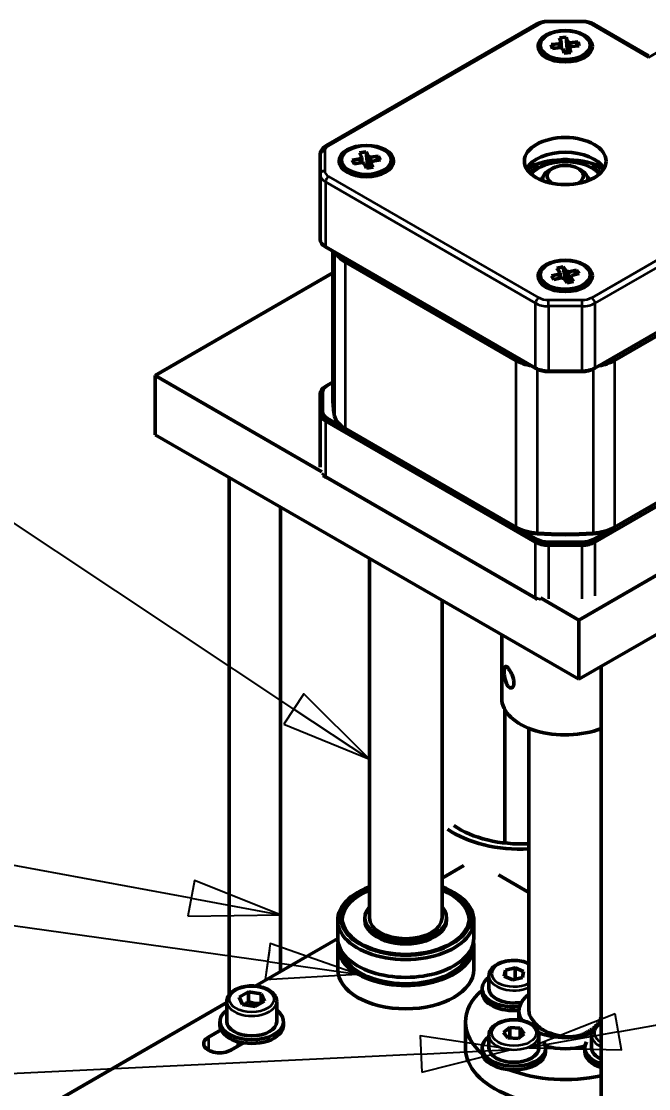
# Model space of a CAD drawing. Header units: millimetres. Extents: x -945 to 1680, y -1981 to 1188.
# Drawn here: x 1051 to 1120.2, y 926.2 to 1043.8 of the extents above; entities that cross this region are included whole.
import ezdxf

# ---------------------------------------------------------------- set-up
doc = ezdxf.new("R2010")
doc.units = ezdxf.units.MM
doc.header["$LTSCALE"] = 4
for name, color, linetype, lineweight in [('Symbol (ISO)', 7, 'Continuous', 25), ('Visible (ISO)', 7, 'Continuous', 50), ('Visible Narrow (ISO)', 7, 'Continuous', 35)]:
    doc.layers.add(name, color=color, linetype=linetype, lineweight=lineweight)
doc.styles.add('Note Text (ISO)', font='tahoma.ttf')

# ---------------------------------------------------------------- blocks, each defined once
blk = doc.blocks.new('Balloon18')
at = {"layer": 'Symbol (ISO)'}
for p, q in [((243.835, 246.418), (243.668, 246.418)), ((267.438, 236.795), (248.993, 240.213)), ((267.529, 237.286), (267.347, 236.303)), ((269.896, 236.339), (267.529, 237.286)), ((267.438, 236.795), (269.896, 236.339)), ((267.347, 236.303), (269.896, 236.339)), ((243.835, 235.918), (243.668, 235.918))]:
    blk.add_line(p, q, dxfattribs=at)
at = {"layer": 'Symbol (ISO)', "flags": 128}
blk.add_lwpolyline([(267.347, 236.303), (269.896, 236.339), (267.529, 237.286), (267.347, 236.303)], dxfattribs=at)
at = {"layer": 'Symbol (ISO)'}
for centre, start, end in [((243.668, 241.168), 90, 270), ((243.835, 241.168), 270, 90)]:
    blk.add_arc(centre, 5.25, start, end, dxfattribs=at)
blk.add_solid([(267.347, 236.303), (269.896, 236.339), (267.529, 237.286), (267.347, 236.303)], dxfattribs=at)
at = {"layer": 'Symbol (ISO)', "insert": (243.751, 241.208), "char_height": 3.5, "attachment_point": 5, "style": 'Note Text (ISO)'}
blk.add_mtext('008', dxfattribs=at)
blk = doc.blocks.new('Balloon19')
at = {"layer": 'Symbol (ISO)'}
for p, q in [((269.547, 235.054), (248.038, 238.053)), ((272.023, 234.709), (269.646, 235.539)), ((269.592, 235.378), (269.478, 234.559)), ((269.547, 235.054), (272.023, 234.709)), ((269.478, 234.559), (272.023, 234.709))]:
    blk.add_line(p, q, dxfattribs=at)
at = {"layer": 'Symbol (ISO)', "flags": 128}
blk.add_lwpolyline([(269.478, 234.559), (272.023, 234.709), (269.616, 235.549), (269.478, 234.559)], dxfattribs=at)
at = {"layer": 'Symbol (ISO)'}
blk.add_solid([(269.478, 234.559), (272.023, 234.709), (269.616, 235.549), (269.478, 234.559)], dxfattribs=at)
blk = doc.blocks.new('Balloon20')
at = {"layer": 'Symbol (ISO)'}
for p, q in [((270.266, 242.009), (255.173, 252.027)), ((270.542, 242.426), (269.989, 241.592)), ((272.349, 240.626), (270.542, 242.426)), ((270.266, 242.009), (272.349, 240.626)), ((269.989, 241.592), (272.349, 240.626))]:
    blk.add_line(p, q, dxfattribs=at)
at = {"layer": 'Symbol (ISO)', "flags": 128}
blk.add_lwpolyline([(269.989, 241.592), (272.349, 240.626), (270.542, 242.426), (269.989, 241.592)], dxfattribs=at)
at = {"layer": 'Symbol (ISO)'}
blk.add_solid([(269.989, 241.592), (272.349, 240.626), (270.542, 242.426), (269.989, 241.592)], dxfattribs=at)
blk = doc.blocks.new('Balloon55')
at = {"layer": 'Symbol (ISO)'}
for p, q in [((279.205, 233.117), (322.405, 240.84)), ((279.117, 233.609), (276.744, 232.677)), ((279.293, 232.624), (279.117, 233.609)), ((279.205, 233.117), (276.744, 232.677)), ((276.744, 232.677), (279.293, 232.624))]:
    blk.add_line(p, q, dxfattribs=at)
at = {"layer": 'Symbol (ISO)', "flags": 128}
blk.add_lwpolyline([(279.117, 233.609), (276.744, 232.677), (279.293, 232.624), (279.117, 233.609)], dxfattribs=at)
at = {"layer": 'Symbol (ISO)'}
blk.add_solid([(279.117, 233.609), (276.744, 232.677), (279.293, 232.624), (279.117, 233.609)], dxfattribs=at)
blk = doc.blocks.new('Balloon56')
at = {"layer": 'Symbol (ISO)'}
for p, q in [((276.265, 232.626), (273.744, 233.004)), ((273.744, 233.004), (273.793, 232.005)), ((273.768, 232.505), (276.265, 232.626)), ((273.793, 232.005), (276.265, 232.626)), ((273.768, 232.505), (219.868, 229.896))]:
    blk.add_line(p, q, dxfattribs=at)
at = {"layer": 'Symbol (ISO)', "flags": 128}
blk.add_lwpolyline([(273.793, 232.005), (276.265, 232.626), (273.744, 233.004), (273.793, 232.005)], dxfattribs=at)
at = {"layer": 'Symbol (ISO)'}
blk.add_solid([(273.793, 232.005), (276.265, 232.626), (273.744, 233.004), (273.793, 232.005)], dxfattribs=at)

msp = doc.modelspace()

# ---------------------------------------------------------------- linework, layer by layer
at = {"layer": 'Visible (ISO)'}
for p, q in [((1107.805, 1043.503), (1084.652, 1030.135)), ((1112.833, 1043.823), (1109.116, 1043.823)), ((1120.167, 1040.025), (1114.143, 1043.503)), ((1108.224, 1040.877), (1108.224, 1041.203)), ((1109.433, 1041.269), (1110.33, 1041.357)), ((1109.433, 1041.269), (1109.694, 1040.861)), ((1109.557, 1040.848), (1109.433, 1041.269)), ((1110.358, 1042.021), (1111.087, 1042.093)), ((1110.51, 1041.503), (1110.358, 1042.021)), ((1111.087, 1042.093), (1111.24, 1041.575)), ((1111.087, 1042.093), (1111.22, 1040.349)), ((1111.494, 1041.471), (1112.391, 1041.559)), ((1112.515, 1041.138), (1111.618, 1041.05)), ((1112.391, 1041.559), (1112.13, 1041.1)), ((1112.391, 1041.559), (1112.515, 1041.138)), ((1113.724, 1040.877), (1113.724, 1041.203)), ((1110.454, 1040.936), (1109.557, 1040.848)), ((1110.861, 1040.314), (1110.708, 1040.832)), ((1111.59, 1040.385), (1110.861, 1040.314)), ((1111.438, 1040.903), (1111.59, 1040.385)), ((1120.167, 1039.856), (1120.167, 1040.025)), ((1088.308, 1029.329), (1089.023, 1029.44)), ((1088.544, 1028.822), (1088.308, 1029.329)), ((1089.023, 1029.44), (1089.258, 1028.932)), ((1089.023, 1029.44), (1089.231, 1027.678)), ((1083.963, 1026.944), (1083.963, 1029.09)), ((1086.304, 1028.221), (1086.304, 1028.548)), ((1087.509, 1028.53), (1088.388, 1028.666)), ((1087.509, 1028.53), (1087.77, 1028.128)), ((1087.701, 1028.117), (1087.509, 1028.53)), ((1088.58, 1028.253), (1087.701, 1028.117)), ((1089.085, 1027.656), (1088.849, 1028.163)), ((1089.528, 1028.842), (1090.407, 1028.978)), ((1089.564, 1028.274), (1089.8, 1027.766)), ((1090.598, 1028.566), (1089.72, 1028.43)), ((1090.407, 1028.978), (1090.146, 1028.496)), ((1090.407, 1028.978), (1090.598, 1028.566)), ((1091.804, 1028.221), (1091.804, 1028.548)), ((1083.963, 1019.8), (1083.963, 1026.944)), ((1089.8, 1027.766), (1089.085, 1027.656)), ((1109.56, 1027.609), (1109.206, 1027.405)), ((1112.388, 1027.609), (1112.742, 1027.405)), ((1108.474, 1026.265), (1108.474, 1026.384)), ((1113.474, 1026.265), (1113.474, 1026.384)), ((1107.701, 1005.616), (1084.548, 1018.983)), ((1137.4, 1018.983), (1114.247, 1005.616)), ((1085.374, 1018.506), (1085.374, 1002.093)), ((1086.703, 1017.331), (1105.547, 1006.451)), ((1110.062, 1016.612), (1110.747, 1016.774)), ((1110.408, 1016.126), (1110.062, 1016.612)), ((1110.747, 1016.774), (1111.092, 1016.288)), ((1110.747, 1016.774), (1111.008, 1015.282)), ((1111.38, 1016.219), (1112.221, 1016.419)), ((1112.221, 1016.419), (1111.96, 1015.895)), ((1112.221, 1016.419), (1112.502, 1016.023)), ((1116.401, 1006.451), (1135.246, 1017.331)), ((1085.374, 1016.095), (1065.796, 1004.791)), ((1108.224, 1015.565), (1108.224, 1015.892)), ((1109.446, 1015.761), (1110.288, 1015.96)), ((1109.727, 1015.365), (1109.446, 1015.761)), ((1110.569, 1015.565), (1109.727, 1015.365)), ((1111.202, 1015.01), (1110.856, 1015.496)), ((1111.886, 1015.172), (1111.202, 1015.01)), ((1111.541, 1015.658), (1111.886, 1015.172)), ((1112.502, 1016.023), (1111.661, 1015.824)), ((1113.724, 1015.565), (1113.724, 1015.892)), ((1065.796, 998.259), (1065.796, 1004.791)), ((1065.796, 1004.791), (1084.166, 994.186)), ((1107.878, 1005.514), (1107.701, 1005.616)), ((1112.833, 1005.278), (1109.116, 1005.278)), ((1109.116, 1005.218), (1112.833, 1005.218)), ((1114.07, 1005.514), (1114.247, 1005.616)), ((1084.548, 1003.575), (1084.725, 1003.677)), ((1084.725, 1003.677), (1085.374, 1004.051)), ((1083.963, 1002.758), (1083.963, 1000.612)), ((1084.213, 1000.816), (1084.213, 1002.962)), ((1083.963, 994.692), (1083.963, 1000.612)), ((1084.548, 999.795), (1107.701, 986.428)), ((1086.703, 998.96), (1084.725, 1000.102)), ((1112.465, 977.847), (1151.002, 1000.096)), ((1114.247, 986.428), (1137.4, 999.795)), ((1105.547, 988.08), (1086.703, 998.96)), ((1135.246, 998.96), (1116.401, 988.08)), ((1065.796, 998.259), (1112.465, 971.315)), ((1073.928, 993.564), (1073.928, 936.546)), ((1107.763, 980.208), (1084.611, 993.575)), ((1112.465, 971.315), (1151.002, 993.564)), ((1079.585, 990.298), (1079.585, 939.109)), ((1105.547, 988.08), (1105.724, 987.978)), ((1116.401, 988.08), (1116.224, 987.978)), ((1107.878, 986.734), (1105.724, 987.978)), ((1116.224, 987.978), (1114.07, 986.734)), ((1112.833, 986.438), (1109.116, 986.438)), ((1109.116, 986.09), (1112.833, 986.09)), ((1089.395, 945.041), (1089.395, 984.634)), ((1097.395, 945.041), (1097.395, 980.015)), ((1108.238, 980.287), (1112.465, 977.847)), ((1112.465, 971.315), (1112.465, 977.847)), ((1103.974, 976.217), (1103.974, 969.229)), ((1114.94, 972.744), (1114.94, 852.719)), ((1104.333, 953.27), (1104.333, 967.951)), ((1106.974, 934.778), (1106.974, 965.913)), ((1099.813, 950.788), (1097.395, 949.392)), ((1106.974, 947.816), (1103.619, 949.753)), ((1088.339, 947.96), (1088.092, 947.817)), ((1098.451, 947.96), (1098.698, 947.817)), ((1085.895, 944.756), (1085.895, 942.796)), ((1088.895, 945.041), (1088.895, 944.756)), ((1097.895, 945.041), (1097.895, 944.756)), ((1100.895, 944.756), (1100.895, 942.796)), ((1085.896, 942.753), (1076.819, 937.512)), ((1085.895, 941.898), (1085.895, 939.326)), ((1100.895, 941.898), (1100.895, 939.326)), ((1102.567, 938.616), (1102.567, 937.228)), ((1104.261, 938.591), (1104.385, 939.254)), ((1104.385, 939.254), (1105.441, 939.523)), ((1104.385, 938.539), (1104.385, 939.254)), ((1105.441, 939.523), (1106.373, 939.13)), ((1105.441, 938.299), (1105.441, 939.523)), ((1106.373, 939.13), (1106.25, 938.467)), ((1105.193, 938.198), (1104.261, 938.591)), ((1106.25, 938.467), (1105.193, 938.198)), ((1075.031, 936.278), (1076.054, 936.865)), ((1075.401, 935.472), (1075.031, 936.278)), ((1076.054, 936.865), (1077.448, 936.648)), ((1076.054, 936.865), (1076.054, 935.804)), ((1077.448, 936.648), (1077.818, 935.842)), ((1077.448, 935.63), (1077.448, 936.648)), ((1101.817, 936.819), (1101.817, 937.228)), ((1073.675, 935.697), (1054.858, 924.833)), ((1073.675, 935.815), (1073.675, 933.61)), ((1076.795, 935.254), (1075.401, 935.472)), ((1077.818, 935.842), (1076.795, 935.254)), ((1079.175, 935.815), (1079.175, 933.61)), ((1105.874, 933.764), (1105.874, 934.778)), ((1072.925, 933.61), (1072.925, 933.202)), ((1079.925, 933.61), (1079.925, 933.202)), ((1099.974, 930.696), (1099.974, 933.553)), ((1104.169, 932.4), (1104.851, 932.938)), ((1104.851, 932.938), (1105.999, 932.867)), ((1104.851, 931.777), (1104.851, 932.938)), ((1105.999, 932.867), (1106.465, 932.257)), ((1105.999, 932.867), (1105.999, 931.888)), ((1071.652, 931.875), (1073.044, 932.679)), ((1102.567, 932.084), (1102.567, 930.696)), ((1104.636, 931.79), (1104.169, 932.4)), ((1105.784, 931.719), (1104.636, 931.79)), ((1106.465, 932.257), (1105.784, 931.719)), ((1108.067, 932.084), (1108.067, 930.696)), ((1113.881, 932.084), (1113.881, 930.696)), ((1075.519, 931.25), (1074.126, 930.446)), ((1074.925, 931.376), (1074.925, 930.907)), ((1101.817, 930.287), (1101.817, 930.696)), ((1108.817, 930.287), (1108.817, 930.696)), ((1113.131, 930.287), (1113.131, 930.696))]:
    msp.add_line(p, q, dxfattribs=at)
for centre, radius, start, end in [((1110.974, 1026.966), 1.65, 61.22275, 118.77725), ((1107.262, 1026.078), 1.65, 91.69605, 109.25208), ((1107.262, 1026.078), 1.815, 63.04102, 65.48335), ((1114.686, 1026.078), 1.815, 114.51665, 116.95898), ((1114.686, 1026.078), 1.65, 70.74792, 88.30395)]:
    msp.add_arc(centre, radius, start, end, dxfattribs=at)
for centre, major_axis in [((1110.974, 1041.081), (3, 0)), ((1110.974, 1041.203), (2.75, 0)), ((1110.974, 1028.425), (4.5, 0)), ((1089.054, 1028.425), (3, 0)), ((1089.054, 1028.548), (2.75, 0)), ((1110.974, 1015.77), (3, 0)), ((1110.974, 1015.892), (2.75, 0))]:
    msp.add_ellipse(centre, major_axis=major_axis, ratio=0.5773503, dxfattribs=at)
for centre, major_axis, start_param, end_param in [((1110.974, 1041.203), (-0.697, 0), 5.4409074, 5.8917012), ((1110.974, 1041.203), (-0.697, 0), 3.8701111, 4.3209049), ((1110.974, 1041.203), (0.697, 0), 5.4409074, 5.8917012), ((1110.974, 1040.877), (-2.75, 0), 0, 0.740918), ((1110.974, 1041.203), (0.697, 0), 3.8701111, 4.3209049), ((1110.974, 1040.877), (2.75, 0), 5.5422673, 6.2831853), ((1110.974, 1026.792), (4.5, 0), 0.3196873, 2.8219054), ((1089.054, 1028.221), (-2.75, 0), 0, 0.740918), ((1089.054, 1028.548), (-0.697, 0), 5.5342551, 5.985049), ((1089.054, 1028.548), (0.697, 0), 3.9634587, 4.4142527), ((1089.054, 1028.548), (-0.697, 0), 3.9634587, 4.4142527), ((1089.054, 1028.548), (0.697, 0), 5.5342551, 5.985049), ((1089.054, 1028.221), (2.75, 0), 5.5422673, 6.2831853), ((1110.974, 1024.911), (6.35, 0), 1.631087, 2.3008982), ((1110.974, 1025.976), (4.15, 0), 0.4391685, 2.7024242), ((1110.974, 1024.911), (6.35, 0), 0.8406944, 1.5105056), ((1110.974, 1026.384), (-2.5, 0), 5.4977871, 6.3681403), ((1110.974, 1026.792), (2, 0), 5.4660275, 10.2419358), ((1110.974, 1026.384), (2.5, 0), 6.1982303, 7.0685835), ((1085.963, 1019.8), (-2, 0), 0, 0.7853982), ((1089.531, 1018.964), (-4, 0), 0.2800377, 0.7853982), ((1110.974, 1015.892), (-0.697, 0), 4.0911376, 4.5419314), ((1110.974, 1015.565), (-2.75, 0), 0, 0.740918), ((1110.974, 1015.892), (-0.697, 0), 5.6619339, 6.1127278), ((1110.974, 1015.892), (0.697, 0), 4.0911376, 4.5419314), ((1110.974, 1015.892), (0.697, 0), 5.6619339, 6.1127278), ((1110.974, 1015.565), (2.75, 0), 5.5422673, 6.2831853), ((1108.376, 1008.084), (4, 0), 3.9269908, 4.4323513), ((1113.573, 1008.084), (4, 0), 4.9924266, 5.4977871), ((1109.116, 1006.432), (-2, 0), 0.7853982, 1.5707963), ((1109.116, 1006.228), (1.75, 0), 3.9269908, 4.7123889), ((1112.833, 1006.432), (-2, 0), 1.5707964, 2.3561945), ((1112.833, 1006.228), (1.75, 0), 4.712389, 5.4977871), ((1085.963, 1002.758), (-2, 0), 5.4977871, 6.2831853), ((1085.963, 1002.962), (-1.75, 0), 5.4977871, 6.2831853), ((1110.974, 1002.093), (-25.6, 0), 0, 0.1205931), ((1085.963, 1000.612), (-2, 0), 0, 0.7853982), ((1085.963, 1000.816), (-1.75, 0), 0, 0.7853982), ((1089.531, 1000.593), (-4, 0), 0.1205931, 0.7853982), ((1108.376, 989.713), (-4, 0), 0.7853982, 1.4502033), ((1113.573, 989.713), (-4, 0), 1.6913894, 2.3561945), ((1108.376, 989.509), (3.75, 0), 3.9269908, 4.5917959), ((1110.974, 1002.093), (-25.6, 0), 1.4502033, 1.6913894), ((1110.974, 1001.889), (25.35, 0), 4.5917959, 4.832982), ((1113.573, 989.509), (3.75, 0), 4.832982, 5.4977871), ((1109.116, 987.245), (2, 0), 3.9269908, 4.7123889), ((1109.116, 987.449), (-1.75, 0), 0.7853982, 1.5707963), ((1112.833, 987.449), (-1.75, 0), 1.5707964, 2.3561945), ((1112.833, 987.245), (2, 0), 4.712389, 5.4977871), ((1110.974, 969.229), (-7, 0), 0, 2.1731177), ((1106.101, 958.659), (-9.5, 0), 0.6799396, 1.6628142), ((1106.101, 958.659), (10.5, 0), 3.8316082, 4.7956219), ((1093.395, 945.041), (7.15, 0), 2.164507, 7.2602709), ((1093.395, 945.041), (7, 0), 2.1790419, 7.2457361), ((1093.395, 944.756), (-7, 0), 5.3206346, 6.2478226), ((1093.395, 944.756), (7, 0), 0.0353627, 0.9625507), ((1093.395, 944.756), (-7.5, 0), 5.4977871, 10.2101761), ((1093.395, 945.041), (-4.5, 0), 5.8073031, 9.9006602), ((1093.395, 944.756), (-4.5, 0), 0, 3.1415927), ((1093.395, 945.041), (4, 0), 3.1415927, 6.2831853), ((1093.395, 941.898), (7.5, 0), 3.0376968, 6.3870811), ((1093.395, 942.796), (-7.5, 0), 0, 3.1415927), ((1093.395, 941.898), (-7.15, 0), 0.1220121, 3.0195806), ((1093.395, 939.326), (7.5, 0), 3.1415927, 6.2831853), ((1105.317, 937.228), (-3.5, 0), 5.616239, 8.0319662), ((1110.974, 933.553), (-11, 0), 5.695888, 6.87611), ((1105.317, 936.819), (-3.5, 0), 0, 1.7307591), ((1105.317, 937.228), (-2.75, 0), 0, 1.8736823), ((1110.974, 934.778), (-5.1, 0), 5.6139781, 6.6563185), ((1076.425, 933.61), (-3.5, 0), 5.616239, 10.0917243), ((1110.974, 934.778), (-4, 0), 0, 0.5282705), ((1076.425, 933.202), (-3.5, 0), 0, 3.1415927), ((1076.425, 933.61), (2.75, 0), 3.1415927, 6.2831853), ((1072.889, 931.161), (-1.75, 0), 5.4977871, 8.6393798), ((1105.317, 930.696), (3.5, 0), 2.4746463, 6.6110456), ((1110.974, 934.778), (5.1, 0), 4.0967944, 5.3279836), ((1110.974, 934.778), (-5, 0), 1.6808164, 2.2067503), ((1110.974, 930.696), (-11, 0), 0, 1.939639), ((1105.317, 930.696), (2.75, 0), 3.1415927, 6.2831853), ((1110.974, 933.553), (5.1, 0), 4.2722343, 5.1525437), ((1116.631, 930.696), (-3.5, 0), 5.955325, 7.3497552), ((1116.631, 930.696), (-2.75, 0), 0, 0.9085459), ((1105.317, 930.287), (3.5, 0), 3.1415927, 6.2831853), ((1116.631, 930.287), (-3.5, 0), 0, 1.0665699), ((1110.974, 933.553), (11, 0), 4.1194643, 5.0812317)]:
    msp.add_ellipse(centre, major_axis=major_axis, ratio=0.5773503, start_param=start_param, end_param=end_param, dxfattribs=at)
for points, knots in [([(1109.116, 1043.823), (1109.022, 1043.823), (1108.928, 1043.819), (1108.743, 1043.802), (1108.65, 1043.789), (1108.469, 1043.755), (1108.38, 1043.734), (1108.207, 1043.683), (1108.122, 1043.653), (1107.959, 1043.585), (1107.88, 1043.546), (1107.805, 1043.503)], [2.35619453, 2.35619453, 2.35619453, 2.35619453, 2.51327415, 2.51327415, 2.67035378, 2.67035378, 2.8274334, 2.8274334, 2.98451303, 2.98451303, 3.14159265, 3.14159265, 3.14159265, 3.14159265]), ([(1114.143, 1043.503), (1114.068, 1043.546), (1113.989, 1043.585), (1113.826, 1043.653), (1113.742, 1043.683), (1113.568, 1043.734), (1113.479, 1043.755), (1113.298, 1043.789), (1113.206, 1043.802), (1113.02, 1043.819), (1112.926, 1043.823), (1112.833, 1043.823)], [1.57079633, 1.57079633, 1.57079633, 1.57079633, 1.72787595, 1.72787595, 1.88495558, 1.88495558, 2.0420352, 2.0420352, 2.19911483, 2.19911483, 2.35619445, 2.35619445, 2.35619445, 2.35619445]), ([(1084.652, 1030.135), (1084.577, 1030.092), (1084.505, 1030.044), (1084.371, 1029.937), (1084.308, 1029.879), (1084.194, 1029.75), (1084.143, 1029.679), (1084.057, 1029.527), (1084.023, 1029.444), (1083.975, 1029.271), (1083.963, 1029.181), (1083.963, 1029.09)], [3.14159265, 3.14159265, 3.14159265, 3.14159265, 3.29867228, 3.29867228, 3.4557519, 3.4557519, 3.61283153, 3.61283153, 3.76991116, 3.76991116, 3.92699078, 3.92699078, 3.92699078, 3.92699078]), ([(1111.97, 1028.301), (1111.946, 1028.317), (1111.921, 1028.332), (1111.766, 1028.42), (1111.612, 1028.484), (1111.293, 1028.569), (1111.127, 1028.589), (1110.821, 1028.589), (1110.655, 1028.569), (1110.336, 1028.484), (1110.183, 1028.42), (1110.027, 1028.332), (1110.003, 1028.317), (1109.978, 1028.301)], [-0.37206611, -0.37206611, -0.37206611, -0.37206611, -0.36360797, -0.36360797, -0.31768367, -0.31768367, -0.27175936, -0.27175936, -0.22583505, -0.22583505, -0.17991075, -0.17991075, -0.17145261, -0.17145261, -0.17145261, -0.17145261]), ([(1108.014, 1027.728), (1107.937, 1027.763), (1107.853, 1027.789), (1107.666, 1027.818), (1107.543, 1027.816), (1107.298, 1027.766), (1107.176, 1027.717), (1106.978, 1027.604), (1106.887, 1027.536), (1106.8, 1027.455)], [-0.39673114, -0.39673114, -0.39673114, -0.39673114, -0.36360797, -0.36360797, -0.31768367, -0.31768367, -0.27175936, -0.27175936, -0.23404297, -0.23404297, -0.23404297, -0.23404297]), ([(1107.874, 1027.568), (1107.845, 1027.566), (1107.817, 1027.562), (1107.673, 1027.534), (1107.558, 1027.489), (1107.355, 1027.372), (1107.249, 1027.289), (1107.13, 1027.166), (1107.108, 1027.141), (1107.087, 1027.116)], [-0.3235898, -0.3235898, -0.3235898, -0.3235898, -0.31291614, -0.31291614, -0.26973318, -0.26973318, -0.22655022, -0.22655022, -0.21643402, -0.21643402, -0.21643402, -0.21643402]), ([(1107.156, 1027.05), (1107.164, 1027.059), (1107.172, 1027.068), (1107.268, 1027.166), (1107.364, 1027.241), (1107.456, 1027.294)], [1.179585403, 1.179585403, 1.179585403, 1.179585403, 1.183208709, 1.183208709, 1.222353958, 1.222353958, 1.222353958, 1.222353958]), ([(1115.149, 1027.455), (1115.062, 1027.536), (1114.97, 1027.604), (1114.773, 1027.717), (1114.65, 1027.766), (1114.405, 1027.816), (1114.282, 1027.818), (1114.095, 1027.789), (1114.011, 1027.763), (1113.934, 1027.728)], [-0.30947575, -0.30947575, -0.30947575, -0.30947575, -0.27175936, -0.27175936, -0.22583505, -0.22583505, -0.17991075, -0.17991075, -0.14678759, -0.14678759, -0.14678759, -0.14678759]), ([(1114.075, 1027.568), (1114.103, 1027.566), (1114.131, 1027.562), (1114.275, 1027.534), (1114.39, 1027.489), (1114.594, 1027.372), (1114.699, 1027.289), (1114.818, 1027.166), (1114.84, 1027.141), (1114.861, 1027.116)], [0.21587656, 0.21587656, 0.21587656, 0.21587656, 0.22655022, 0.22655022, 0.26973318, 0.26973318, 0.31291614, 0.31291614, 0.32303234, 0.32303234, 0.32303234, 0.32303234]), ([(1114.367, 1027.355), (1114.41, 1027.338), (1114.452, 1027.317), (1114.584, 1027.241), (1114.68, 1027.166), (1114.776, 1027.068), (1114.785, 1027.059), (1114.793, 1027.05)], [0.227541072, 0.227541072, 0.227541072, 0.227541072, 0.244470792, 0.244470792, 0.28361604, 0.28361604, 0.287239347, 0.287239347, 0.287239347, 0.287239347]), ([(1084.611, 993.575), (1084.536, 993.618), (1084.466, 993.666), (1084.373, 993.739), (1084.347, 993.762), (1084.321, 993.785)], [1.57079633, 1.57079633, 1.57079633, 1.57079633, 1.72787596, 1.72787596, 1.79424096, 1.79424096, 1.79424096, 1.79424096]), ([(1104.242, 972.205), (1104.242, 972.331), (1104.25, 972.448), (1104.287, 972.625), (1104.315, 972.685), (1104.386, 972.743), (1104.434, 972.745), (1104.548, 972.685), (1104.615, 972.624), (1104.751, 972.463), (1104.828, 972.354), (1104.979, 972.099), (1105.053, 971.954), (1105.173, 971.67), (1105.228, 971.512), (1105.301, 971.205), (1105.32, 971.055), (1105.32, 970.803), (1105.301, 970.683), (1105.228, 970.495), (1105.173, 970.428), (1105.053, 970.356), (1104.979, 970.347), (1104.828, 970.397), (1104.751, 970.455), (1104.615, 970.616), (1104.548, 970.728), (1104.434, 970.993), (1104.386, 971.145), (1104.315, 971.443), (1104.287, 971.609), (1104.25, 971.927), (1104.242, 972.079), (1104.242, 972.205)], [0, 0, 0, 0, 0.04641804, 0.04641804, 0.09283609, 0.09283609, 0.13925259, 0.13925259, 0.1856691, 0.1856691, 0.23208561, 0.23208561, 0.27850212, 0.27850212, 0.32492016, 0.32492016, 0.37133821, 0.37133821, 0.41775625, 0.41775625, 0.46417429, 0.46417429, 0.5105908, 0.5105908, 0.55700731, 0.55700731, 0.60342382, 0.60342382, 0.64984033, 0.64984033, 0.69625837, 0.69625837, 0.74267641, 0.74267641, 0.74267641, 0.74267641]), ([(1102.567, 938.616), (1102.567, 938.787), (1102.608, 938.958), (1102.763, 939.287), (1102.883, 939.443), (1103.199, 939.737), (1103.404, 939.871), (1103.872, 940.093), (1104.138, 940.18), (1104.697, 940.297), (1104.991, 940.328), (1105.577, 940.332), (1105.87, 940.306), (1106.43, 940.198), (1106.697, 940.116), (1106.95, 940.003), (1106.962, 939.998), (1106.974, 939.992)], [4.081229, 4.081229, 4.081229, 4.081229, 4.3470234, 4.3470234, 4.6366479, 4.6366479, 4.9647428, 4.9647428, 5.3034537, 5.3034537, 5.6395869, 5.6395869, 5.9741463, 5.9741463, 6.3100617, 6.3100617, 6.3270285, 6.3270285, 6.3270285, 6.3270285]), ([(1073.675, 935.815), (1073.675, 935.986), (1073.715, 936.157), (1073.87, 936.486), (1073.99, 936.642), (1074.307, 936.937), (1074.511, 937.07), (1074.98, 937.292), (1075.245, 937.379), (1075.805, 937.496), (1076.098, 937.527), (1076.684, 937.531), (1076.977, 937.505), (1077.538, 937.397), (1077.805, 937.315), (1078.288, 937.1), (1078.504, 936.966), (1078.855, 936.652), (1078.992, 936.474), (1079.14, 936.13), (1079.175, 935.973), (1079.175, 935.815)], [0.2592993, 0.2592993, 0.2592993, 0.2592993, 0.5250936, 0.5250936, 0.8147181, 0.8147181, 1.1428131, 1.1428131, 1.4815239, 1.4815239, 1.8176571, 1.8176571, 2.1522165, 2.1522165, 2.488132, 2.488132, 2.8267842, 2.8267842, 3.1563839, 3.1563839, 3.4008919, 3.4008919, 3.4008919, 3.4008919]), ([(1102.567, 932.084), (1102.567, 932.255), (1102.608, 932.426), (1102.763, 932.755), (1102.883, 932.911), (1103.199, 933.206), (1103.404, 933.339), (1103.872, 933.561), (1104.138, 933.648), (1104.697, 933.765), (1104.991, 933.796), (1105.577, 933.8), (1105.87, 933.774), (1106.43, 933.666), (1106.697, 933.584), (1107.18, 933.369), (1107.397, 933.234), (1107.747, 932.921), (1107.884, 932.743), (1108.033, 932.398), (1108.067, 932.241), (1108.067, 932.084)], [5.6520254, 5.6520254, 5.6520254, 5.6520254, 5.9178197, 5.9178197, 6.2074443, 6.2074443, 6.5355392, 6.5355392, 6.87425, 6.87425, 7.2103832, 7.2103832, 7.5449426, 7.5449426, 7.8808581, 7.8808581, 8.2195103, 8.2195103, 8.54911, 8.54911, 8.793618, 8.793618, 8.793618, 8.793618]), ([(1111.523, 931.909), (1111.073, 931.924), (1110.629, 931.976), (1109.799, 932.148), (1109.416, 932.264), (1108.874, 932.488), (1108.696, 932.574), (1108.295, 932.805), (1108.09, 932.955), (1107.753, 933.273), (1107.619, 933.44), (1107.519, 933.614)], [-0.53104911, -0.53104911, -0.53104911, -0.53104911, -0.39497558, -0.39497558, -0.26516254, -0.26516254, -0.19416249, -0.19416249, -0.0952063, -0.0952063, -0.000001, -0.000001, -0.000001, -0.000001]), ([(1113.881, 932.084), (1113.881, 932.255), (1113.921, 932.426), (1114.077, 932.755), (1114.197, 932.911), (1114.511, 933.204), (1114.713, 933.336), (1114.94, 933.444)], [0.93963639, 0.93963639, 0.93963639, 0.93963639, 1.20543076, 1.20543076, 1.49505527, 1.49505527, 1.81929632, 1.81929632, 1.81929632, 1.81929632])]:
    msp.add_open_spline(points, degree=3, knots=knots, dxfattribs=at)
for points, weights in [([(1110.374, 1040.928), (1110.353, 1041.134), (1110.33, 1041.357)], [1.0180864059, 1.01616385447, 1.01316227986]), ([(1110.51, 1041.503), (1110.516, 1041.185), (1110.52, 1040.898)], [1.01316227985, 1.01717677052, 1.0192611008]), ([(1111.26, 1040.353), (1111.251, 1040.896), (1111.24, 1041.575)], [1.02150369832, 1.02177384625, 1.01316227986]), ([(1111.494, 1041.471), (1111.433, 1040.859), (1111.381, 1040.365)], [1.01316227984, 1.02128630007, 1.02150581878]), ([(1111.438, 1040.903), (1111.433, 1040.622), (1111.428, 1040.37)], [1.01316227985, 1.01714110056, 1.01922390861]), ([(1088.432, 1028.23), (1088.41, 1028.439), (1088.388, 1028.666)], [1.01816867192, 1.01622846329, 1.01316227807]), ([(1088.544, 1028.822), (1088.551, 1028.522), (1088.558, 1028.25)], [1.01316227808, 1.0169476708, 1.01901691656]), ([(1089.29, 1027.688), (1089.276, 1028.239), (1089.258, 1028.932)], [1.02148759783, 1.02196247852, 1.01316227808]), ([(1089.528, 1028.842), (1089.468, 1028.213), (1089.415, 1027.707)], [1.01316227807, 1.02147454518, 1.02151174432]), ([(1089.564, 1028.274), (1089.556, 1027.986), (1089.549, 1027.728)], [1.01316227808, 1.01723373086, 1.01931985964]), ([(1111.137, 1015.101), (1111.116, 1015.63), (1111.092, 1016.288)], [1.02151184999, 1.02153520926, 1.01316227979]), ([(1110.331, 1015.509), (1110.31, 1015.725), (1110.288, 1015.96)], [1.01834532599, 1.01636994426, 1.01316227978]), ([(1110.408, 1016.126), (1110.419, 1015.814), (1110.43, 1015.532)], [1.01316227981, 1.01711337529, 1.01919478962]), ([(1111.38, 1016.219), (1111.319, 1015.554), (1111.267, 1015.025)], [1.01316227981, 1.02188900632, 1.02149488457]), ([(1111.541, 1015.658), (1111.528, 1015.355), (1111.517, 1015.084)], [1.01316227981, 1.01743771206, 1.01952390843]), ([(1105.441, 938.299), (1105.354, 938.254), (1105.274, 938.218)], [1, 1.0225198781, 1.03848328374]), ([(1105.48, 938.271), (1105.461, 938.285), (1105.441, 938.299)], [1.01103118651, 1.00572765476, 1]), ([(1076.054, 935.804), (1075.803, 935.576), (1075.585, 935.443)], [1, 1.07056002861, 1.07675418378]), ([(1077.361, 935.58), (1076.717, 935.538), (1076.054, 935.804)], [1.01618538261, 1.14613340987, 1])]:
    msp.add_rational_spline(points, weights, degree=2, dxfattribs=at)
for points in [[(1107.456, 1027.294), (1107.496, 1027.317), (1107.538, 1027.338), (1107.582, 1027.355)], [(1107.919, 980.127), (1107.865, 980.152), (1107.813, 980.179), (1107.763, 980.208)]]:
    msp.add_open_spline(points, degree=3, dxfattribs=at)
msp.add_rational_spline([(1114.94, 934.172), (1114.933, 934.138), (1114.925, 934.105), (1114.722, 933.282), (1113.803, 932.67), (1113.115, 932.212), (1112.188, 931.978)], [0.99600392881, 0.997912970045, 1, 0.951056516295, 1, 0.96292461404, 0.982019493865], degree=2, knots=[0.099526204, 0.099526204, 0.099526204, 0.1, 0.1, 0.111111111, 0.111111111, 0.119527936, 0.119527936, 0.119527936], dxfattribs=at)
at = {"layer": 'Visible Narrow (ISO)'}
for p, q in [((1108.055, 1043.478), (1084.902, 1030.111)), ((1109.116, 1043.732), (1109.116, 1043.823)), ((1112.833, 1043.732), (1109.116, 1043.732)), ((1112.833, 1043.732), (1112.833, 1043.823)), ((1120.167, 1039.856), (1113.893, 1043.478)), ((1122.995, 1041.489), (1120.167, 1039.856)), ((1084.463, 1029.498), (1084.463, 1027.352)), ((1107.701, 1012.76), (1084.548, 1026.127)), ((1084.548, 1026.127), (1084.548, 1018.983)), ((1084.902, 1026.74), (1108.055, 1013.372)), ((1113.893, 1013.372), (1137.046, 1026.74)), ((1137.4, 1026.127), (1114.247, 1012.76)), ((1085.56, 1018.399), (1085.56, 1000.315)), ((1086.879, 1017.637), (1086.703, 1017.331)), ((1086.703, 1017.331), (1086.703, 998.96)), ((1107.701, 1005.616), (1107.701, 1012.76)), ((1109.116, 1013.119), (1112.833, 1013.119)), ((1109.116, 1012.422), (1109.116, 1013.119)), ((1112.833, 1012.422), (1112.833, 1013.119)), ((1114.247, 1012.76), (1114.247, 1005.616)), ((1112.833, 1012.422), (1109.116, 1012.422)), ((1109.116, 1012.422), (1109.116, 1005.278)), ((1112.833, 1005.278), (1112.833, 1012.422)), ((1105.724, 1006.757), (1105.547, 1006.451)), ((1105.547, 1006.451), (1105.547, 988.08)), ((1116.224, 1006.757), (1116.401, 1006.451)), ((1116.401, 1006.451), (1116.401, 988.08)), ((1107.894, 1005.504), (1107.894, 987.42)), ((1109.116, 1005.218), (1109.116, 1005.278)), ((1112.833, 1005.218), (1112.833, 1005.278)), ((1114.054, 1005.504), (1114.054, 987.42)), ((1084.213, 1002.962), (1083.963, 1002.758)), ((1084.213, 1000.816), (1083.963, 1000.612)), ((1084.725, 1000.102), (1084.548, 999.795)), ((1084.548, 999.795), (1084.548, 993.713)), ((1084.548, 993.713), (1107.701, 980.345)), ((1107.894, 987.42), (1107.925, 987.36)), ((1114.054, 987.42), (1114.024, 987.36)), ((1107.878, 986.734), (1107.701, 986.428)), ((1107.701, 980.345), (1107.701, 986.428)), ((1109.116, 986.438), (1109.116, 986.09)), ((1109.116, 986.09), (1109.116, 980.17)), ((1112.833, 986.438), (1112.833, 986.09)), ((1112.833, 980.17), (1112.833, 986.09)), ((1114.07, 986.734), (1114.247, 986.428)), ((1114.247, 986.428), (1114.247, 980.508)), ((1071.652, 931.875), (1071.652, 930.446))]:
    msp.add_line(p, q, dxfattribs=at)
for centre, major_axis, ratio, start_param, end_param in [((1108.055, 1043.07), (-0.25, 0.433), 0.5773503, 5.4977871, 6.2831853), ((1109.116, 1042.866), (-1.5, 0), 0.5773503, 4.712389, 5.4977871), ((1112.833, 1042.866), (-1.5, 0), 0.5773503, 3.9269908, 4.7123889), ((1113.893, 1043.07), (0.25, 0.433), 0.5773503, 0, 0.7853982), ((1084.463, 1029.09), (-0.5, 0), 0.8164966, 4.712389, 6.2831853), ((1085.963, 1029.498), (-1.5, 0), 0.5773503, 5.4977871, 6.2831853), ((1084.902, 1029.702), (-0.25, 0.433), 0.5773503, 5.4977871, 6.2831853), ((1084.463, 1026.944), (-0.5, 0), 0.8164966, 4.712389, 6.2831853), ((1085.963, 1026.944), (-2, 0), 0.5773503, 0, 0.7853982), ((1085.963, 1027.352), (-1.5, 0), 0.5773503, 0, 0.7853982), ((1110.974, 1025.976), (-2.8, 0), 0.5773503, 5.7271715, 6.0456773), ((1110.974, 1025.976), (2.8, 0), 0.5773503, 0.237508, 0.5560139), ((1084.902, 1026.332), (-0.25, -0.433), 0.5773503, 3.9269908, 5.4977871), ((1108.055, 1012.964), (-0.25, -0.433), 0.5773503, 3.9269908, 5.4977871), ((1109.116, 1013.577), (-2, 0), 0.5773503, 0.7853982, 1.5707963), ((1109.116, 1013.985), (1.5, 0), 0.5773503, 3.9269908, 4.7123889), ((1112.833, 1013.985), (1.5, 0), 0.5773503, 4.712389, 5.4977871), ((1112.833, 1013.577), (-2, 0), 0.5773503, 1.5707964, 2.3561945), ((1113.893, 1012.964), (0.25, -0.433), 0.5773503, 0.7853982, 2.3561945), ((1085.963, 994.529), (2, 0), 0.5773503, 3.5958941, 3.9269908), ((1084.761, 993.835), (-0.15, -0.26), 0.5773503, 5.4977871, 6.2831853), ((1109.116, 981.162), (2, 0), 0.5773503, 3.9269908, 4.2580876), ((1107.913, 980.468), (-0.15, -0.26), 0.5773503, 5.4977871, 6.2831853), ((1105.317, 938.861), (-2.45, 0), 0.5773503, 3.9697056, 8.596665), ((1105.317, 938.616), (-2.75, 0), 0.5773503, 0, 2.2174167), ((1076.425, 935.815), (-2.75, 0), 0.5773503, 0, 3.1415927), ((1116.631, 932.329), (-2.45, 0), 0.5773503, 5.4741352, 7.0922354), ((1105.317, 932.084), (-2.75, 0), 0.5773503, 0, 3.1415927), ((1116.631, 932.084), (-2.75, 0), 0.5773503, 0, 0.9085459)]:
    msp.add_ellipse(centre, major_axis=major_axis, ratio=ratio, start_param=start_param, end_param=end_param, dxfattribs=at)
for centre, major_axis in [((1076.425, 936.06), (2.45, 0)), ((1105.317, 932.329), (-2.45, 0))]:
    msp.add_ellipse(centre, major_axis=major_axis, ratio=0.5773503, dxfattribs=at)

# ---------------------------------------------------------------- block references
at = {"layer": 'Symbol (ISO)', "xscale": 4, "yscale": 4, "zscale": 4}
for name in ['Balloon20', 'Balloon55', 'Balloon18', 'Balloon19', 'Balloon56']:
    msp.add_blockref(name, (0, 0), dxfattribs=at)

doc.saveas('drawing.dxf')
